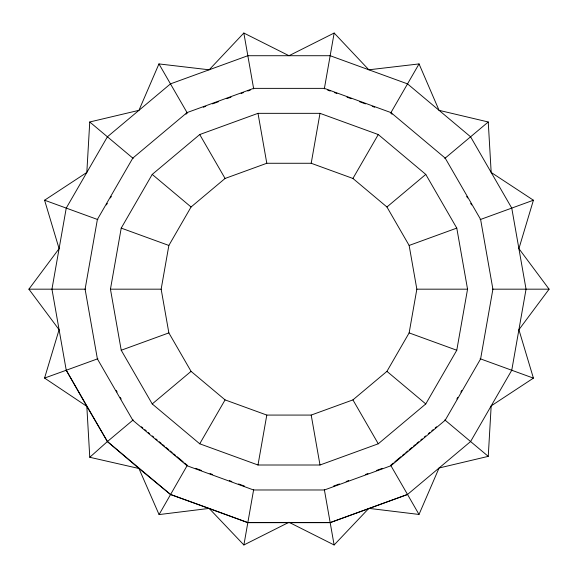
<?xml version="1.0" encoding="UTF-8"?>
<svg xmlns="http://www.w3.org/2000/svg" width="578" height="578" viewBox="0 0 578 578"><rect width="100%" height="100%" fill="white"/><g stroke="black" fill="none" stroke-linecap="round" stroke-linejoin="round"><path stroke-width="0.87" d="M89.749 121.98L86.823 172.446L44.585 200.212L59.093 248.634L28.9 289.173L59.093 329.713L44.564 378.07L86.823 406.348L107.407 441.549L138.937 468.491L170.474 494.465L247.839 522.62L330.161 522.62L407.526 494.465L470.593 441.549L511.754 370.245L526.052 289.173L511.754 208.094L470.593 136.798L407.526 83.875L330.161 55.719L247.839 55.719L170.474 83.875L107.407 136.798L66.246 208.094L51.948 289.173L66.246 370.245L86.823 406.348L89.771 457.277L138.937 468.491L159.073 514.579L209.157 508.409L247.839 522.62L330.161 522.62L407.526 494.465L419.007 514.449L439.063 468.007L488.251 456.36L491.177 405.9L533.415 378.128L518.907 329.713L549.1 289.173L518.907 248.634L533.415 200.212L491.177 172.446L488.251 121.98L439.063 110.34L419.05 63.92L368.843 69.801L334.163 33.025L289 55.719L243.837 33.025L209.157 69.801L158.95 63.92L138.937 110.34L89.749 121.98L133.215 158.451M110.449 289.173L121.221 228.108L152.224 174.404L199.728 134.544L257.998 113.339L320.002 113.339L378.272 134.544L425.776 174.404L456.779 228.108L467.551 289.173L456.779 350.239L425.776 403.943L378.272 443.796L320.002 465.008L257.998 465.008L199.728 443.796L152.224 403.943L121.221 350.239L110.449 289.173L161.154 289.173L168.863 245.448L191.065 206.996L225.08 178.458L266.798 163.271L311.202 163.271L352.92 178.458L386.935 206.996L409.137 245.448L416.846 289.173L409.137 332.899L386.935 371.351L352.92 399.889L311.202 415.076L266.798 415.076L225.08 399.889L191.065 371.351L168.863 332.899L161.154 289.173M253.684 489.443L243.887 544.975L209.157 508.409L170.474 494.465L107.407 441.549L66.246 370.245L44.564 378.07M257.998 465.008L266.798 415.076M311.202 163.271L320.002 113.339M324.316 88.896L334.163 33.025M159.073 514.579L187.315 465.29L184.577 462.992M106.395 204.908L107.291 203.355M110.42 197.936L111.308 196.39M199.728 443.796L225.08 399.889M352.92 178.458L378.272 134.544M419.05 63.92L390.685 113.057L392.05 114.206M456.851 398.986L457.747 397.44M460.876 392.021L461.771 390.468M243.887 544.975L289 522.274L334.12 544.975L368.843 508.365L419.007 514.449M89.771 457.277L107.407 441.549L133.215 419.888M185.95 114.206L187.315 113.057L158.95 63.92M152.224 403.943L191.065 371.351M386.935 206.996L425.776 174.404M444.785 158.451L488.251 121.98M393.423 462.992L390.685 465.29L407.526 494.465M394.788 461.844L400.951 456.671M402.324 455.522L404.376 453.795M405.749 452.646L407.801 450.919M409.173 449.771L411.912 447.473M413.284 446.324L415.336 444.605M416.709 443.449L418.761 441.729M420.813 440.002L422.186 438.854M424.238 437.134L425.61 435.978M428.349 433.681L429.721 432.532M431.773 430.812L433.146 429.664M435.198 427.937L436.571 426.788M203.283 107.241L205.797 106.323M212.523 103.881L218.405 101.742M226.8 98.679L231.005 97.155M241.084 93.484L243.605 92.567M247.803 91.035L250.325 90.117M66.246 370.245L97.899 358.728M121.221 350.239L168.863 332.899M409.137 245.448L456.779 228.108M480.101 219.618L533.415 200.212M333.557 486.084L339.438 483.945M346.157 481.496L348.679 480.578M365.477 474.466L367.998 473.548M376.401 470.485L382.282 468.346M28.9 289.173L85.638 289.173M416.846 289.173L467.551 289.173M492.362 289.173L549.1 289.173M327.675 90.117L330.197 91.035M334.395 92.567L336.916 93.484M346.995 97.155L351.2 98.679M359.595 101.742L365.477 103.881M372.203 106.323L374.717 107.241M44.585 200.212L97.899 219.618M121.221 228.108L168.863 245.448M409.137 332.899L456.779 350.239M480.101 358.728L533.415 378.128M195.718 468.346L201.599 470.485M210.002 473.548L212.523 474.466M229.321 480.578L231.843 481.496M238.562 483.945L244.443 486.084M152.224 174.404L191.065 206.996M386.935 371.351L425.776 403.943M444.785 419.888L488.251 456.36M141.429 426.788L142.802 427.937M144.854 429.664L146.227 430.812M148.279 432.532L149.651 433.681M152.39 435.978L153.762 437.134M155.814 438.854L157.187 440.002M159.239 441.729L161.291 443.449M162.664 444.605L164.716 446.324M166.088 447.473L168.827 449.771M170.199 450.919L172.251 452.646M173.624 453.795L175.676 455.522M177.049 456.671L183.212 461.844M466.692 196.39L467.58 197.936M470.709 203.355L471.605 204.908M199.728 134.544L225.08 178.458M352.92 399.889L378.272 443.796M116.229 390.468L117.124 392.021M120.253 397.44L121.142 398.986M243.837 33.025L253.684 88.896M257.998 113.339L266.798 163.271M311.202 415.076L320.002 465.008M324.316 489.443L334.12 544.975M97.393 219.43L85.096 289.173L97.393 358.909L132.803 420.235L187.048 465.752L253.59 489.978L324.41 489.978L390.952 465.752L445.197 420.235L480.607 358.909L492.904 289.173L480.607 219.43L445.197 158.105L390.952 112.587L324.41 88.369L253.59 88.369L187.048 112.587L132.803 158.105L97.393 219.43"/></g></svg>
